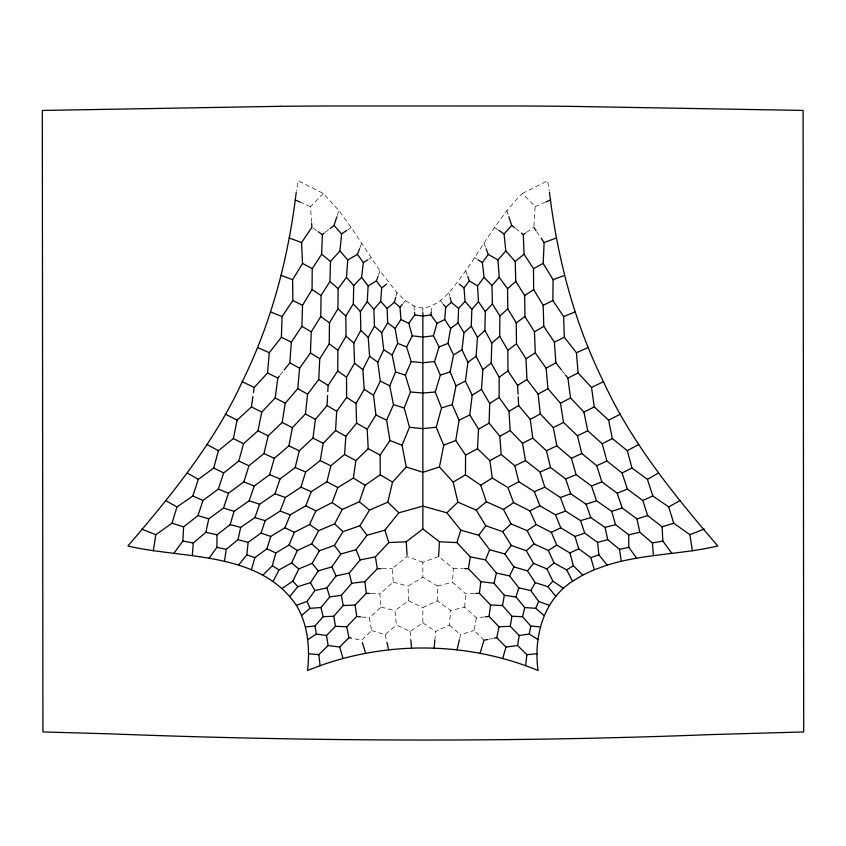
<?xml version="1.0" encoding="UTF-8"?>
<svg xmlns="http://www.w3.org/2000/svg" width="846" height="846" viewBox="0 0 846 846"><rect width="100%" height="100%" fill="white"/><g stroke="black" fill="none" stroke-linecap="round" stroke-linejoin="round"><path stroke-width="0.63" stroke-dasharray="4.23 3.17" d="M438.598 556.499L422.863 562.315L422.863 577.247L408.068 586.056L408.491 600.829L394.997 610.558L396.393 625.025L410.099 631.433L422.852 622.857L422.852 607.597L437.223 600.829L450.717 610.548L464.666 607.1L476.351 617.813L483.944 616.988M437.223 600.829L437.646 586.045L422.863 577.247M474.479 593.501L465.839 593.85L452.494 582.207L453.34 568.47L439.582 557.292M533.911 226.019L535.148 206.667L522.426 193.417C499.489 216.09 483.891 244.547 465.702 270.879C454.323 285.673 443.05 305.247 422.852 308.081L414.001 306.009L405.319 300.637L396.933 292.653L380.013 270.879L351.164 227.415L338.897 210.58L323.288 193.417L298.109 180.79L296.449 190.974M431.185 312.428L431.714 306.009M434.833 640.359L435.616 631.433L449.321 625.025L450.717 610.548M464.666 607.1L465.839 593.85M484.039 640.2L474.13 630.513L476.351 617.813M459.685 638.487L460.562 634.701L474.13 630.513M395.97 296.28L396.933 292.653M337.268 215.529L338.897 210.58M378.395 275.331L380.013 270.879M359.973 247.667L361.676 243.172M280.216 375.021L283.421 370.971M403.045 303.471L405.319 300.637M311.55 222.16L310.567 206.667L323.288 193.417M422.863 562.315L407.116 556.499L392.385 568.48L393.221 582.207L379.875 593.85L381.049 607.1L369.374 617.813L371.574 630.513L361.665 640.2L352.761 638.455M371.574 630.513L385.152 634.701L396.393 625.025M325.287 232.322L329.168 229.255M526.476 232.417L532.779 228.039M347.981 229.583L351.164 227.415M368.919 259.088L371.151 257.692M522.426 193.417L547.605 180.79L549.255 190.974M535.148 206.667L544.718 202.49M437.646 586.045L452.494 582.207M489.136 639.206L492.943 638.455M382.35 568.628L392.385 568.48M453.34 568.47L463.375 568.618M371.246 593.501L379.875 593.85M361.771 616.988L369.374 617.813M381.049 607.1L394.997 610.558M393.221 582.207L408.068 586.056M299.791 201.972L310.567 206.667M408.491 600.829L422.852 607.597M474.564 257.692L476.784 259.088M422.852 622.857L435.616 631.433M494.55 227.405L497.723 229.583M312.925 228.05L317.123 230.969M515.574 228.483L520.417 232.312M449.321 625.025L460.562 634.701M440.396 300.637L442.67 303.471M562.294 370.96L564.694 374.006M536.766 231.667L540.446 237.113M484.039 243.172L485.741 247.667M465.702 270.879L467.32 275.331M506.817 210.569L508.446 215.519M448.782 292.653L449.744 296.28M385.152 634.701L386.611 641.014M410.099 631.433L410.881 640.359M414.001 306.009L414.529 312.428M422.852 308.081L422.852 311.487"/><path stroke-width="1.27" d="M296.248 192.243C288.359 257.744 271.598 322.411 242.252 381.705C214.175 442.944 171.378 495.238 127.915 546.008C184.618 559.248 259.183 550.883 296.375 605.345L307.087 601.379L314.892 590.55L326.937 587.833L336.084 575.925L349.303 573.049L360.237 559.883L375.381 556.88L388.822 542.572L406.281 541.768L422.863 528.951L422.852 312.618M327.793 391.709L328.132 385.416L337.734 370.95L337.861 350.244L346.003 336.243L345.834 316.002L353.311 303.915L353.734 285.567L361.623 277.34L363.346 262.588L357.414 254.413L359.55 248.787M296.375 605.345C308.103 624.813 309.964 648.343 307.606 670.497C380.658 640.496 465.057 640.496 538.109 670.497C533.34 637.524 543.185 600.11 572.531 581.276L566.693 569.887L554.045 562.96L548.367 550.492L534.006 543.862L527.121 530.675L511.069 523.885L503.476 509.451L486.355 501.773L480.676 485.223L465.469 474.796L465.575 455.116L455.761 440.491L459.082 420.176L452.219 404.652L455.983 385.839L450.125 371.923L453.551 354.95L448.02 343.37L450.59 328.449L444.753 319.545L445.705 307.257L443.431 304.423M549.466 192.243C557.355 257.744 574.117 322.411 603.462 381.705C631.539 442.944 674.325 495.238 717.799 546.008C681.294 554.553 643.097 553.834 607.153 565.149L598.894 554.839L597.572 542.371L584.692 533.086L580.557 520.639L565.562 511.058L560.348 497.49L544.803 487.19L540.055 472.005L525.503 460.605L522.5 443.315L510.149 430.529L509.028 411.325L499.087 397.419L499.203 377.189L491.166 363.198L491.822 343.085L484.874 330.405L485.308 311.592L478.455 301.726L477.567 285.885L484.081 277.329L482.357 262.588L488.29 254.403L486.164 248.787M284.224 369.956L289.84 362.849L291.331 342.154L301.927 326.355L302.53 305.332L312.068 289.565L312.227 268.658L321.66 254.202L322.379 234.617L324.314 233.084M518.059 394.215L517.583 385.416L507.981 370.95L507.854 350.244L499.711 336.232L499.87 315.992L492.393 303.904L491.97 285.546L484.081 277.329M209.089 558.17L216.893 547.341L217.02 534.799L230.154 524.657L234.035 511.365L249.168 500.779L254.223 486.038L269.62 474.701L274.315 458.321L288.898 445.863L292.409 427.653L305.427 413.937L307.595 394.173L318.762 379.516L319.735 358.746L329.231 343.846L329.475 322.876L337.924 308.843L338.136 288.698L346.469 277.34L347.759 259.934L339.902 250.987L341.615 233.94L334.011 225.427L336.867 216.766M192.306 555.568L193.29 542.984L205.895 532.303L208.761 518.852L223.524 508.023L228.483 493.218L243.881 481.892L248.946 465.734L263.963 453.551L268.203 435.838L282.183 422.461L285.271 403.214L297.75 388.652L299.6 368.2L310.45 352.909L311.265 331.844L320.761 316.552L321.036 295.55L329.929 281.432L330.479 261.509L339.902 250.987M692.419 550.947L689.892 534.683L673.702 523.198L668.752 506.955L652.837 495.978L647.423 479.375L631.973 468.039L627.32 450.696L612.345 438.566L608.623 420.176L594.273 406.915L591.513 387.457L578.125 372.97L576.422 352.719L564.324 337.247L563.648 316.605L552.85 300.51L553.094 279.709L543.185 263.392L544.126 242.559L541.186 238.202M572.531 581.276L582.799 575.079L594.336 569.718L590.815 557.63L578.759 548.821L574.984 536.438L560.771 527.777L555.494 514.833L539.896 505.76L534.386 491.621L518.81 481.744L514.854 465.797L501.149 454.471L499.838 436.282L489.115 423.169L489.707 403.447L481.49 389.414L482.865 369.554L476.118 356.261L477.482 337.374L471.275 326.175L471.846 309.329L478.455 301.726M253.472 392.65L254.202 387.457L267.579 372.97L269.282 352.729L281.39 337.258L282.067 316.605L292.864 300.51L292.621 279.709L302.53 263.402L301.578 242.569L311.878 227.32L311.635 223.45M506.807 486.862L492.309 478.032L489.855 460.668L477.504 448.666L478.519 429.176L469.784 414.974L472.184 395.177L465.406 381.049L467.912 362.268L461.979 349.842L463.989 332.742L458.056 322.908L458.574 308.399L465.078 301.409L464.01 287.873L469.34 280.893L467.722 276.441M173.895 553.305L182.873 541.038L183.614 526.804L198.006 515.605L202.945 500.483L218.31 489.104L223.682 472.967L238.794 461.038L243.532 443.716L257.977 430.794L261.752 412.118L275.161 397.969L277.805 378.067L279.413 376.036M224.476 561.332L226.178 549.361L237.99 539.663L240.676 527.396L254.91 517.572L259.595 504.248L275.013 493.778L280.058 478.931L295.201 467.521L299.273 450.77L312.946 438.08L315.431 419.394L327.053 405.541L327.592 395.473M238.561 565.149L246.81 554.839L248.142 542.371L261.023 533.086L265.147 520.639L280.153 511.058L285.366 497.49L300.901 487.19L305.649 472.005L320.2 460.605L323.214 443.315L335.555 430.529L336.697 411.325L346.627 397.43L346.511 377.2L354.537 363.198L353.882 343.095L360.83 330.416L360.407 311.592L367.259 301.726L368.137 285.895L361.623 277.34M438.598 556.499L439.444 541.768L422.863 528.951M251.378 569.718L254.889 557.63L266.955 548.821L270.731 536.438L284.943 527.767L290.21 514.844L305.818 505.771L311.328 491.632L326.905 481.755L330.86 465.797L344.555 454.482L345.877 436.282L356.61 423.169L356.007 403.447L364.224 389.424L362.849 369.565L369.596 356.272L368.222 337.385L374.429 326.186L373.869 309.34L367.259 301.726M373.869 309.34L380.637 301.419L381.705 287.873L376.375 280.904L377.993 276.452M563.542 588.34L552.85 581.139L546.918 568.935L533.583 563.373L526.318 550.767L511.28 545.395L502.683 531.648L485.773 525.736L476.213 510.117L457.908 502.154L453.181 482.125L439.465 466.992L443.695 445.239L436.229 427.272L441.517 407.941L435.256 391.994L440.332 375.159L434.495 361.612L439.106 346.934L433.438 335.809L436.959 323.362L430.974 314.987L431.185 312.428M434.157 648.015L434.833 640.359M525.588 665.749L526.889 654.677L517.583 645.54L505.982 647.031L496.761 637.704L499.003 626.759L489.009 616.448L485.213 616.85M540.298 626.939L530.749 626.008L522.553 616.702L511.946 616.258L502.513 605.535L490.606 605.017L479.407 593.31L480.856 581.614L468.388 568.692L464.623 568.639M489.009 616.448L490.606 605.017M153.295 550.947L155.823 534.683L172.013 523.198L176.962 506.955L192.867 495.978L198.281 479.375L213.742 468.028L218.395 450.685L233.369 438.545L237.092 420.166L251.442 406.915L252.912 396.531M262.916 575.079L272.349 565.763L275.807 552.967L288.994 545.078L294.366 532.324L309.551 524.531L315.865 510.91L332.129 502.63L337.787 487.56L353.406 478.043L355.859 460.668L368.211 448.666L367.196 429.176L375.931 414.974L373.53 395.188L380.309 381.06L377.792 362.278L383.735 349.853L381.726 332.753L387.658 322.918L387.14 308.399L380.637 301.419M517.583 645.54L519.19 635.526L510.254 626.294L499.003 626.759M468.388 568.692L470.344 556.88L456.893 542.572L439.444 541.768M510.254 626.294L511.946 616.258M502.513 605.535L504.322 595.288L494.022 583.285L480.856 581.614M537.929 639.608L529.31 634.035L530.749 626.008M457.062 649.855L459.389 639.745M494.022 583.285L496.412 573.049L485.488 559.883L470.344 556.88M282.173 588.34L292.864 581.139L298.786 568.935L312.121 563.373L319.386 550.767L334.434 545.395L343.021 531.648L359.941 525.747L369.512 510.127L387.806 502.164L392.533 482.125L406.249 466.992L402.019 445.239L409.485 427.272L404.198 407.941L410.458 391.994L405.371 375.159L411.209 361.612L406.609 346.945L412.277 335.809L408.755 323.362L400.962 319.545L400.01 307.257L402.284 304.423M522.553 616.702L524.753 607.534L515.986 596.969L504.322 595.288M387.14 308.399L394.363 302.329L395.642 297.496M502.704 658.632L505.982 647.031M480.01 653.408L484.039 640.2L487.856 639.449M515.986 596.969L518.767 587.833L509.63 575.925L496.412 573.049M456.893 542.572L460.816 530.188L446.889 512.792L422.863 506.13L398.826 512.792L384.898 530.188L366.984 535.275L356.06 549.731L340.843 553.971L331.812 566.883L318.233 570.881L310.461 582.661L297.834 586.68L289.903 596.324M273.184 581.276L279.021 569.897L291.669 562.96L297.348 550.492L311.698 543.862L318.593 530.675L334.646 523.896L342.239 509.461L359.36 501.784L365.038 485.234L380.245 474.796L380.129 455.116L389.953 440.491L386.633 420.176L393.496 404.652L389.731 385.839L395.59 371.933L392.163 354.96L397.683 343.37L395.124 328.449L400.962 319.545M485.488 559.883L489.654 549.731L478.741 535.275L460.816 530.188M544.126 615.518L535.761 608.327L538.627 601.379L530.823 590.55L518.767 587.833M509.63 575.925L513.892 566.883L504.872 553.971L489.654 549.731M530.823 590.55L535.254 582.661L527.481 570.881L513.892 566.883M408.755 323.362L414.73 314.987L414.529 312.428M478.741 535.275L485.773 525.736M504.872 553.971L511.28 545.395M527.481 570.881L533.583 563.373M301.578 615.518L309.943 608.327L320.962 607.534L329.729 596.969L341.382 595.288L351.693 583.285L364.859 581.614L377.337 568.692L381.102 568.639M653.398 555.568L652.425 542.973L639.819 532.303L628.694 534.788L615.56 524.657L611.669 511.354L596.536 500.769L591.491 486.006L576.094 474.669L571.41 458.278L556.827 445.842L553.305 427.642L540.287 413.937L538.119 394.173L526.952 379.516L525.979 358.746L516.483 343.846L516.24 322.876L507.79 308.843L507.558 288.687L499.225 277.329L497.945 259.934L505.813 250.976L504.089 233.93L511.693 225.417L508.848 216.756M305.417 626.939L314.955 626.008L323.161 616.702L333.758 616.258L343.201 605.535L355.109 605.017L366.307 593.31L370.009 593.458M491.97 285.546L499.225 277.329M535.254 582.661L547.88 586.68L552.85 581.139M485.308 311.592L492.393 303.904M308.589 653.704L318.826 654.677L328.132 645.54L326.524 635.526L335.45 626.294L346.712 626.759L356.705 616.448L360.512 616.85M328.132 645.54L339.732 647.031L348.954 637.704L346.712 626.759M446.889 512.792L457.908 502.154M477.482 337.374L484.874 330.405M502.683 531.648L511.069 523.885M499.87 315.992L507.79 308.843M463.989 332.742L471.275 326.175M526.318 550.767L534.006 543.862M507.558 288.687L515.774 281.411L515.225 261.509L505.813 250.976M445.705 307.257L451.352 302.329L450.072 297.485M491.822 343.085L499.711 336.232M546.918 568.935L554.045 562.96M515.225 261.509L524.044 254.191L523.325 234.606L521.39 233.073M476.213 510.117L486.355 501.773M330.13 228.494L334.011 225.427M381.705 287.873L386.59 284.097M482.865 369.554L491.166 363.198M450.59 328.449L458.056 322.908M507.854 350.244L516.483 343.846M467.912 362.268L476.118 356.261M516.24 322.876L524.954 316.552L524.668 295.54L515.774 281.411M499.203 377.189L507.981 370.95M523.325 234.606L525.429 233.147M341.615 233.94L346.923 230.313M527.121 530.675L536.163 524.531L551.349 532.324L556.721 545.078L569.897 552.967L573.366 565.763L582.799 575.079M503.476 509.451L513.585 502.619L529.85 510.899L536.163 524.531M524.668 295.54L533.646 289.565L533.488 268.647L524.044 254.191M548.367 550.492L556.721 545.078M307.785 639.608L316.393 634.035L326.524 635.526M489.707 403.447L499.087 397.419M517.583 385.416L526.952 379.516M363.346 262.588L367.809 259.796M525.979 358.746L535.275 352.909L534.45 331.844L524.954 316.552M472.184 395.177L481.49 389.414M480.676 485.223L492.309 478.032M566.693 569.887L573.366 565.763M368.137 285.895L376.375 280.904M453.551 354.95L461.979 349.842M509.028 411.325L518.672 405.53L518.196 396.732M453.181 482.125L465.469 474.796M534.45 331.844L543.788 326.355L543.185 305.332L533.646 289.565M647.423 479.375L658.262 473.115M347.759 259.934L357.414 254.413M478.519 429.176L489.115 423.169M668.752 506.955L679.941 500.621M538.119 394.173L547.965 388.652L546.114 368.19L535.275 352.909M499.838 436.282L510.149 430.529M489.855 460.668L501.149 454.471M546.114 368.19L555.875 362.849L554.373 342.144L543.788 326.355M627.32 450.696L638.635 444.51M621.228 561.332L619.526 549.35L607.724 539.663L605.038 527.407L590.804 517.572L586.119 504.248L570.701 493.768L565.657 478.921L550.513 467.51L546.442 450.759L532.769 438.08L530.273 419.394L540.287 413.937M533.488 268.647L543.185 263.392M465.575 455.116L477.504 448.666M518.81 481.744L507.928 487.55L513.585 502.619M639.819 532.303L636.953 518.852L622.191 508.012L617.231 493.207L601.834 481.86L596.768 465.702L581.762 453.519L577.501 435.827L563.531 422.45L560.443 403.204L570.553 397.969L567.899 378.067L565.498 375.021M608.623 420.176L620.404 414.106M529.85 510.899L539.896 505.76M522.5 443.315L532.769 438.08M455.983 385.839L465.406 381.049M553.305 427.642L563.531 422.45M570.553 397.969L583.962 412.129L587.727 430.794L602.183 443.727L612.345 438.566M583.962 412.129L594.273 406.915M543.185 305.332L552.85 300.51M567.899 378.067L578.125 372.97M602.183 443.727L606.92 461.028L622.032 472.967L631.973 468.039M554.373 342.144L564.324 337.247M577.501 435.827L587.727 430.794M436.959 323.362L444.753 319.545M514.854 465.797L525.503 460.605M459.082 420.176L469.784 414.974M551.349 532.324L560.771 527.777M591.513 387.457L603.462 381.705M546.442 450.759L556.827 445.842M569.897 552.967L578.759 548.821M596.768 465.702L606.92 461.028M571.41 458.278L581.762 453.519M622.032 472.967L627.404 489.094L642.77 500.483L652.837 495.978M576.422 352.719L588.224 347.484M545.924 201.972L550.704 199.878M540.055 472.005L550.513 467.51M534.386 491.621L544.803 487.19M563.648 316.605L575.132 311.899M565.657 478.921L576.094 474.669M617.231 493.207L627.404 489.094M591.491 486.006L601.834 481.86M439.106 346.934L448.02 343.37M443.695 445.239L455.761 440.491M689.892 534.683L704.168 529.067M553.094 279.709L564.515 275.384M555.494 514.833L565.562 511.058M544.126 242.559L556.478 237.948M560.348 497.49L570.701 493.768M594.336 569.718L607.153 565.149M574.984 536.438L584.692 533.086M590.815 557.63L598.894 554.839M586.119 504.248L596.536 500.769M440.332 375.159L450.125 371.923M439.465 466.992L422.863 472.28L406.249 466.992M611.669 511.354L622.191 508.012M642.77 500.483L647.708 515.605L662.101 526.804L673.702 523.198M441.517 407.941L452.219 404.652M636.953 518.852L647.708 515.605M580.557 520.639L590.804 517.572M597.572 542.371L607.724 539.663M605.038 527.407L615.56 524.657M619.526 549.35L628.821 547.33L636.615 558.17M494.223 638.201L496.761 637.704M652.425 542.973L662.841 541.028L671.819 553.305M519.19 635.526L529.31 634.035M430.974 314.987L422.852 316.023L414.73 314.987M433.438 335.809L422.852 337.046L412.277 335.809M436.229 427.272L422.863 428.615L409.485 427.272M434.495 361.612L422.852 362.723L411.209 361.612M526.889 654.677L537.125 653.704M435.256 391.994L422.852 393.02L410.458 391.994M475.706 593.458L479.407 593.31M280.322 106.31L42.321 110.445L42.924 731.938L108.161 733.789C309.15 741.519 510.413 742.397 711.412 734.571L803.7 731.949L803.097 110.435L568.575 106.332A248.819 7.434 0 0 0 515.119 105.972L330.86 105.983A246.313 7.381 0 0 0 280.301 106.31M524.753 607.534L535.761 608.327M182.873 541.038L193.29 542.984M348.954 637.704L351.492 638.201M216.893 547.341L226.178 549.361M205.895 532.303L217.02 534.799M230.154 524.657L240.676 527.396M237.99 539.663L248.142 542.371M254.91 517.572L265.147 520.639M198.006 515.605L208.761 518.852M393.496 404.652L404.198 407.941M172.013 523.198L183.614 526.804M223.524 508.023L234.035 511.365M395.59 371.933L405.371 375.159M249.168 500.779L259.595 504.248M261.023 533.086L270.731 536.438M246.81 554.839L254.889 557.63M275.013 493.778L285.366 497.49M538.627 601.379L549.329 605.345M289.237 237.959L301.578 242.569M280.153 511.058L290.21 514.844M281.2 275.394L292.621 279.709M389.953 440.491L402.019 445.239M141.546 529.067L155.823 534.683M397.683 343.37L406.609 346.945M243.881 481.892L254.223 486.038M269.62 474.701L280.058 478.931M218.31 489.104L228.483 493.218M270.572 311.899L282.067 316.605M300.901 487.19L311.328 491.632M295.201 467.521L305.649 472.005M295 199.878L299.791 201.972M257.48 347.484L269.282 352.729M192.867 495.978L202.945 500.483M263.963 453.551L274.315 458.321M238.794 461.038L248.946 465.734M266.955 548.821L275.807 552.967M288.898 445.863L299.273 450.77M242.252 381.705L254.202 387.457M284.943 527.767L294.366 532.324M375.931 414.974L386.633 420.176M320.2 460.605L330.86 465.797M281.39 337.258L291.331 342.154M257.977 430.794L268.203 435.838M267.579 372.97L277.805 378.067M213.742 468.028L223.682 472.967M292.864 300.51L302.53 305.332M251.442 406.915L261.752 412.118M380.309 381.06L389.731 385.839M282.183 422.461L292.409 427.653M233.369 438.545L243.532 443.716M312.946 438.08L323.214 443.315M305.818 505.771L315.865 510.91M225.311 414.096L237.092 420.166M275.161 397.969L285.271 403.214M326.905 481.755L337.787 487.56M302.53 263.402L312.227 268.658M368.211 448.666L380.129 455.116M305.427 413.937L315.431 419.394M289.84 362.849L299.6 368.2M207.069 444.51L218.395 450.685M344.555 454.482L355.859 460.668M335.555 430.529L345.877 436.282M297.75 388.652L307.595 394.173M165.774 500.621L176.962 506.955M356.61 423.169L367.196 429.176M488.29 254.403L497.945 259.934M187.452 473.115L198.281 479.375M301.927 326.355L311.265 331.844M380.245 474.796L392.533 482.125M327.053 405.541L336.697 411.325M469.34 280.893L477.567 285.885M383.735 349.853L392.163 354.96M353.406 478.043L365.038 485.234M364.224 389.424L373.53 395.188M272.349 565.763L279.021 569.897M477.905 259.785L482.357 262.588M310.45 352.909L319.735 358.746M318.762 379.516L328.132 385.416M346.627 397.43L356.007 403.447M288.994 545.078L297.348 550.492M312.068 289.565L321.036 295.55M332.129 502.63L342.239 509.461M309.551 524.531L318.593 530.675M498.791 230.302L504.089 233.93M318.181 231.698L322.379 234.617M337.734 370.95L346.511 377.2M320.761 316.552L329.475 322.876M369.596 356.272L377.792 362.278M387.658 322.918L395.124 328.449M329.231 343.846L337.861 350.244M354.537 363.198L362.849 369.565M459.124 284.097L464.01 287.873M511.693 225.417L514.601 227.711M359.36 501.784L369.512 510.127M321.66 254.202L330.479 261.509M451.352 302.329L458.574 308.399M291.669 562.96L298.786 568.935M394.363 302.329L400.01 307.257M346.003 336.243L353.882 343.095M329.929 281.432L338.136 288.698M311.698 543.862L319.386 550.767M374.429 326.186L381.726 332.753M337.924 308.843L345.834 316.002M334.646 523.896L343.021 531.648M360.83 330.416L368.222 337.385M387.806 502.164L398.826 512.792M353.311 303.915L360.407 311.592M292.864 581.139L297.834 586.68M346.469 277.34L353.734 285.567M547.965 388.652L560.443 403.204M465.078 301.409L471.846 309.329M518.672 405.53L530.273 419.394M547.88 586.68L555.811 596.324M312.121 563.373L318.233 570.881M555.875 362.849L561.49 369.945M334.434 545.395L340.843 553.971M359.941 525.747L366.984 535.275M533.826 227.31L536.036 230.577M310.461 582.661L314.892 590.55M331.812 566.883L336.084 575.925M307.087 601.379L309.943 608.327M356.06 549.731L360.237 559.883M384.898 530.188L388.822 542.572M362.395 642.6L365.694 653.408M326.937 587.833L329.729 596.969M339.732 647.031L343 658.632M320.962 607.534L323.161 616.702M349.303 573.049L351.693 583.285M386.897 642.273L388.642 649.855M314.955 626.008L316.393 634.035M341.382 595.288L343.201 605.535M333.758 616.258L335.45 626.294M375.381 556.88L377.337 568.692M355.109 605.017L356.705 616.448M364.859 581.614L366.307 593.31M318.826 654.677L320.116 665.749M410.881 640.359L411.547 648.015M406.281 541.768L407.053 555.272M662.101 526.804L662.841 541.028M628.694 534.788L628.821 547.33"/></g></svg>
